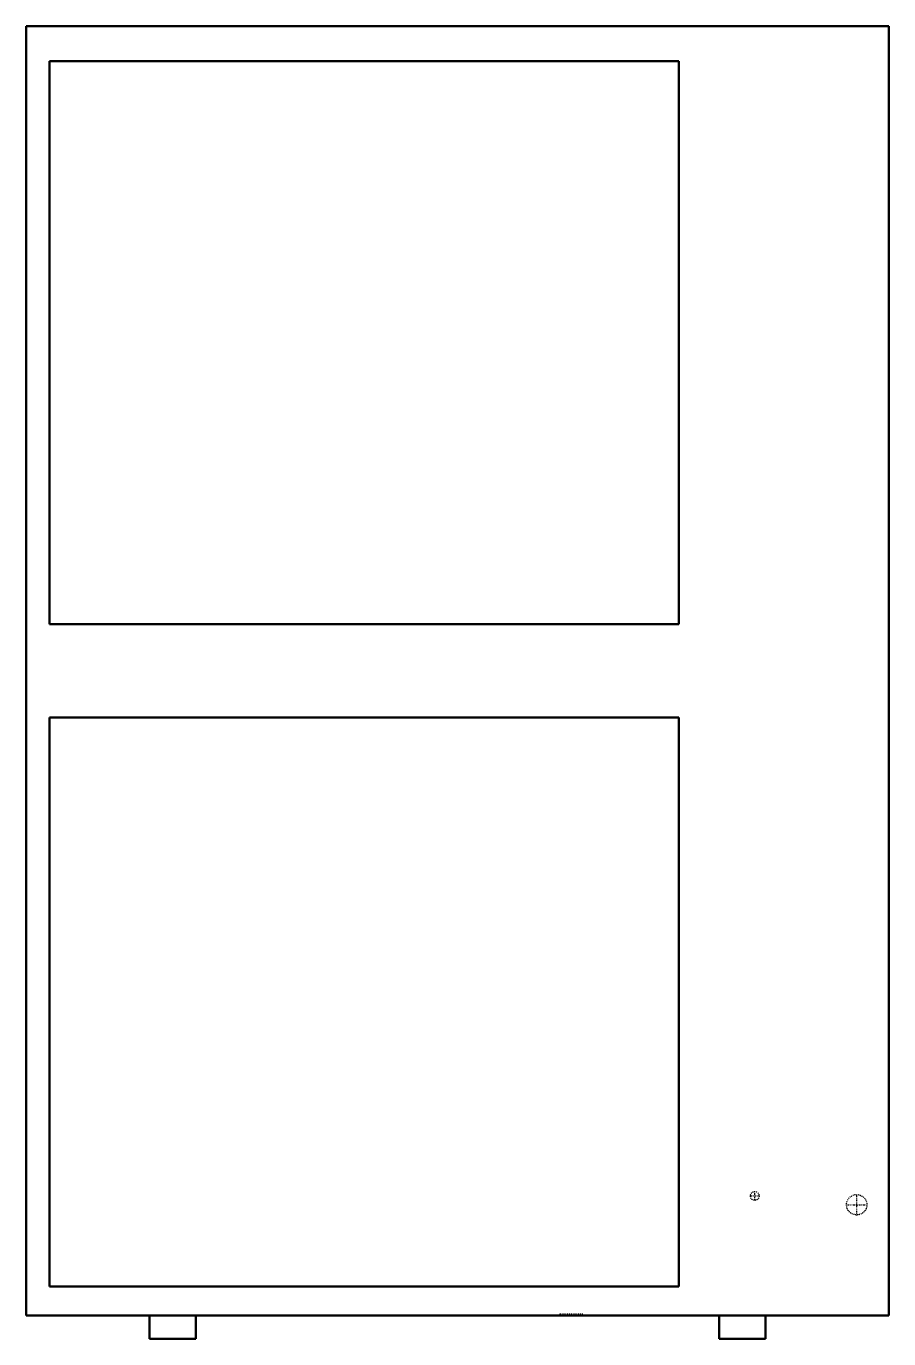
# Model space of a CAD drawing. Header units: millimetres. Extents: x -470 to 470, y 0 to 1430.
import ezdxf

# ---------------------------------------------------------------- set-up
doc = ezdxf.new("R2010")
doc.units = ezdxf.units.MM
doc.linetypes.add('Center', pattern=[1.5, 0.45, -0.5, 0.05, -0.5])
doc.linetypes.add('Dashed', pattern=[2, 1, -1])
for name, color, linetype, lineweight in [('AM_0', 7, 'Continuous', 50), ('AM_7', 7, 'Center', 25), ('AM_9', 6, 'Dashed', 25)]:
    doc.layers.add(name, color=color, linetype=linetype, lineweight=lineweight)

# ---------------------------------------------------------------- blocks, each defined once
blk = doc.blocks.new('1_DH9VSA361CA_PART8_0_in_DH9VSA361CA_0')
at = {"layer": 'AM_0'}
for p, q in [((-469.9, 1430.3375), (469.9, 1430.3375)), ((469.9, 1430.3375), (469.9, 25.4)), ((-469.9, 1430.3375), (-469.9, 25.4)), ((-335.75625, 25.4), (-469.9, 25.4)), ((284.95625, 25.4), (-284.95625, 25.4)), ((469.9, 25.4), (335.75625, 25.4))]:
    blk.add_line(p, q, dxfattribs=at)
blk = doc.blocks.new('2_DH9VSA361CA_PART7_0_in_DH9VSA361CA_0')
at = {"layer": 'AM_0'}
for p, q in [((-284.95625, 25.4), (-335.75625, 25.4)), ((-335.75625, 25.4), (-335.75625, 0)), ((-284.95625, 0), (-284.95625, 25.4)), ((-335.75625, 0), (-284.95625, 0))]:
    blk.add_line(p, q, dxfattribs=at)
blk = doc.blocks.new('3_DH9VSA361CA_PART6_0_in_DH9VSA361CA_0')
at = {"layer": 'AM_0'}
for p, q in [((335.75625, 25.4), (284.95625, 25.4)), ((284.95625, 25.4), (284.95625, 0)), ((335.75625, 0), (335.75625, 25.4)), ((284.95625, 0), (335.75625, 0))]:
    blk.add_line(p, q, dxfattribs=at)
blk = doc.blocks.new('4_DH9VSA361CA_PART5_0_in_DH9VSA361CA_0')
at = {"layer": 'AM_7'}
for p, q in [((323.85, 150.574375), (323.85, 160.575625)), ((318.849375, 155.575), (328.850625, 155.575))]:
    blk.add_line(p, q, dxfattribs=at)
at = {"layer": 'AM_9'}
blk.add_circle((323.85, 155.575), 4.7625, dxfattribs=at)
blk = doc.blocks.new('5_DH9VSA361CA_PART4_0_in_DH9VSA361CA_0')
at = {"layer": 'AM_7'}
for p, q in [((434.975, 134.381875), (434.975, 157.718125)), ((423.306875, 146.05), (446.643125, 146.05))]:
    blk.add_line(p, q, dxfattribs=at)
at = {"layer": 'AM_9'}
blk.add_circle((434.975, 146.05), 11.1125, dxfattribs=at)
blk = doc.blocks.new('6_DH9VSA361CA_PART3_0_in_DH9VSA361CA_0')
at = {"layer": 'AM_9'}
for p, q in [((111.506, 26.9875), (136.906, 26.9875)), ((111.506, 26.9875), (111.506, 25.4)), ((136.906, 25.4), (136.906, 26.9875))]:
    blk.add_line(p, q, dxfattribs=at)
blk = doc.blocks.new('7_DH9VSA361CA_PART2_0_in_DH9VSA361CA_0')
at = {"layer": 'AM_0'}
for p, q in [((-444.5, 1392.4), (-444.5, 778.7)), ((241.3, 1392.4), (-444.5, 1392.4)), ((241.3, 778.7), (241.3, 1392.4)), ((-444.5, 778.7), (241.3, 778.7))]:
    blk.add_line(p, q, dxfattribs=at)
blk = doc.blocks.new('8_DH9VSA361CA_PART1_0_in_DH9VSA361CA_0')
at = {"layer": 'AM_0'}
for p, q in [((241.3, 677.1), (-444.5, 677.1)), ((-444.5, 677.1), (-444.5, 57)), ((241.3, 57), (241.3, 677.1)), ((-444.5, 57), (241.3, 57))]:
    blk.add_line(p, q, dxfattribs=at)

msp = doc.modelspace()

# ---------------------------------------------------------------- block references
for name in ['1_DH9VSA361CA_PART8_0_in_DH9VSA361CA_0', '7_DH9VSA361CA_PART2_0_in_DH9VSA361CA_0', '8_DH9VSA361CA_PART1_0_in_DH9VSA361CA_0', '4_DH9VSA361CA_PART5_0_in_DH9VSA361CA_0', '5_DH9VSA361CA_PART4_0_in_DH9VSA361CA_0', '2_DH9VSA361CA_PART7_0_in_DH9VSA361CA_0', '6_DH9VSA361CA_PART3_0_in_DH9VSA361CA_0', '3_DH9VSA361CA_PART6_0_in_DH9VSA361CA_0']:
    msp.add_blockref(name, (0, 0))

doc.saveas('drawing.dxf')
